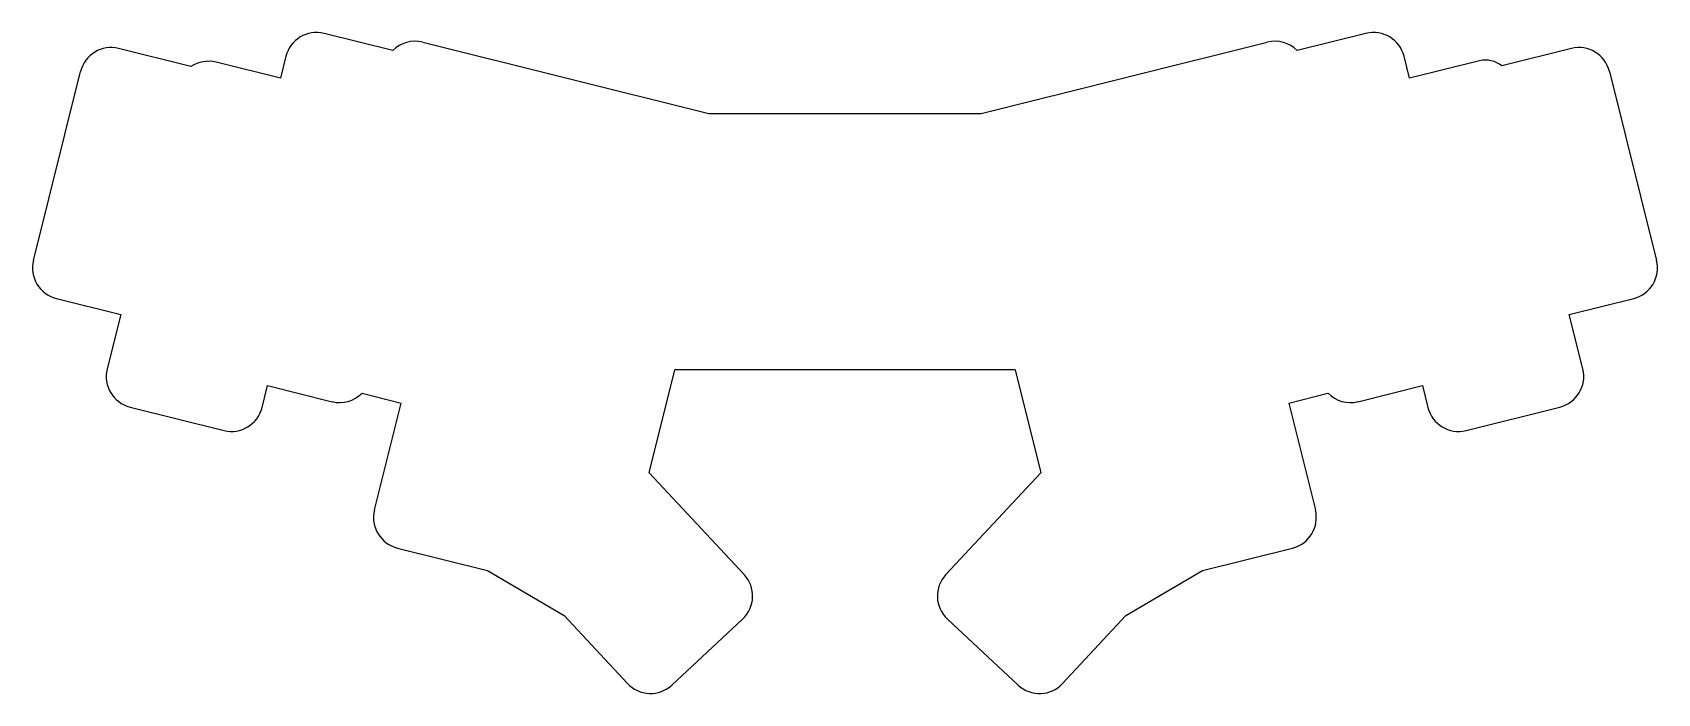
# Model space of a CAD drawing. Header units: millimetres. Extents: x 53 to 368, y -221 to -93.
import ezdxf

# ---------------------------------------------------------------- set-up
doc = ezdxf.new("R2010")
doc.units = ezdxf.units.MM

msp = doc.modelspace()

# ---------------------------------------------------------------- linework, layer by layer
for p, q in [((122.64, -96.54), (109.3, -93.21)), ((311.62, -93.21), (298.28, -96.54)), ((83.45, -99.65), (69.4, -96.15)), ((101.9, -97.65), (100.84, -101.92)), ((128.46, -94.9), (184.04, -108.75)), ((236.87, -108.75), (292.46, -94.9)), ((320.08, -101.92), (319.02, -97.65)), ((351.52, -96.15), (338.03, -99.51)), ((52.86, -137.27), (62.01, -100.59)), ((100.84, -101.92), (88.32, -98.8)), ((333.66, -98.54), (320.08, -101.92)), ((358.91, -100.59), (368.06, -137.27)), ((184.04, -108.75), (236.87, -108.75)), ((57.31, -144.66), (69.82, -147.78)), ((351.1, -147.78), (363.61, -144.66)), ((69.82, -147.78), (67.19, -158.36)), ((353.73, -158.36), (351.1, -147.78)), ((172.44, -178.51), (177.42, -158.54)), ((243.5, -158.54), (177.42, -158.54)), ((243.5, -158.54), (248.48, -178.51)), ((97.26, -165.86), (98.33, -161.59)), ((98.33, -161.59), (110.85, -164.71)), ((116.67, -163.07), (124.28, -164.97)), ((296.64, -164.97), (304.25, -163.07)), ((310.07, -164.71), (322.59, -161.59)), ((322.59, -161.59), (323.65, -165.86)), ((71.63, -165.75), (89.87, -170.3)), ((119.11, -185.73), (124.28, -164.97)), ((296.64, -164.97), (301.81, -185.73)), ((331.05, -170.3), (349.29, -165.75)), ((172.44, -178.51), (190.88, -198.29)), ((230.03, -198.29), (248.48, -178.51)), ((123.55, -193.13), (141.04, -197.49)), ((279.87, -197.49), (297.37, -193.13)), ((141.04, -197.49), (155.91, -206.25)), ((265, -206.25), (279.87, -197.49)), ((155.91, -206.25), (168.21, -219.43)), ((176.83, -219.74), (190.58, -206.91)), ((230.34, -206.91), (244.09, -219.74)), ((252.71, -219.43), (265, -206.25))]:
    msp.add_line(p, q)
for centre, radius, start, end in [((107.82, -99.13), 6.1, 76, 166), ((313.1, -99.13), 6.1, 14, 104), ((67.93, -102.06), 6.1, 76, 166), ((126.98, -100.81), 6.1, 76, 135.4562), ((293.94, -100.81), 6.1, 44.5438, 104), ((352.99, -102.06), 6.1, 14, 104), ((86.85, -104.72), 6.1, 76, 123.7682), ((334.87, -103.39), 5, 50.8699, 104), ((58.78, -138.74), 6.1, 166, 256), ((362.14, -138.74), 6.1, 284, 374), ((73.1, -159.83), 6.1, 166, 256), ((347.81, -159.83), 6.1, 284, 374), ((112.32, -158.79), 6.1, 256, 315.4562), ((308.6, -158.79), 6.1, 224.5438, 284), ((91.35, -164.38), 6.1, 256, 346), ((329.57, -164.38), 6.1, 194, 284), ((125.02, -187.21), 6.1, 166, 256), ((295.89, -187.21), 6.1, 284.0221, 374), ((296.16, -188.27), 5, 284, 284.027), ((186.42, -202.45), 6.1, 313, 403), ((234.5, -202.45), 6.1, 137, 227), ((172.67, -215.27), 6.1, 223, 313), ((248.25, -215.27), 6.1, 227.0221, 317), ((247.5, -216.08), 5, 227, 227.027)]:
    msp.add_arc(centre, radius, start, end)

doc.saveas('drawing.dxf')
